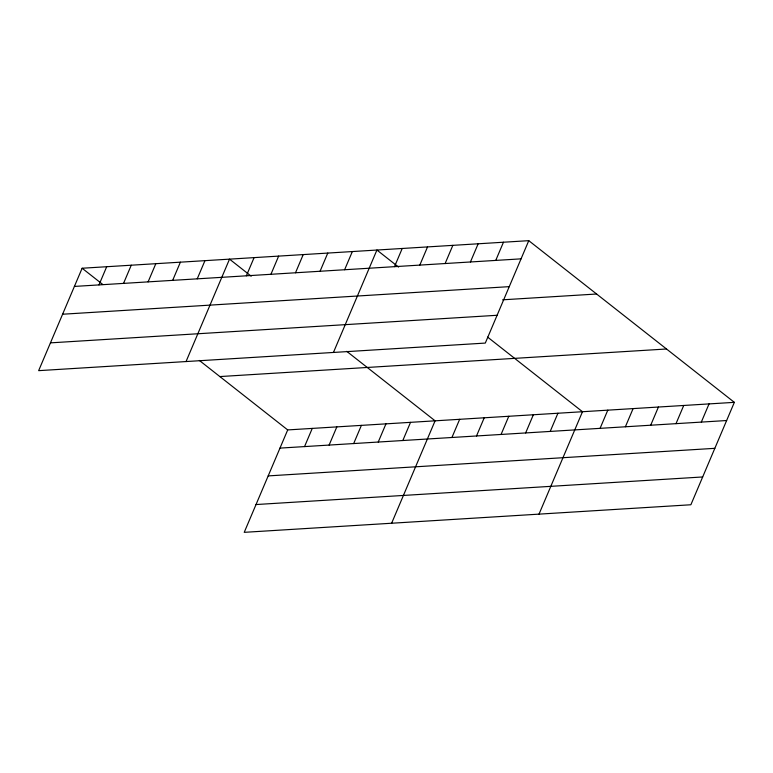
<?xml version="1.0" encoding="UTF-8"?>
<svg xmlns="http://www.w3.org/2000/svg" width="773" height="773" viewBox="0 0 773 773"><rect width="100%" height="100%" fill="white"/><g stroke="black" fill="none" stroke-linecap="round" stroke-linejoin="round"><path stroke-width="1.16" d="M528.771 240.664L82.122 268.241L38.65 370.654L485.299 343.077L528.771 240.664L734.35 402.346L690.878 504.759L244.229 532.336L287.701 429.923L734.35 402.346M98.973 284.908L106.693 266.724M123.535 283.391L131.255 265.207M148.097 281.874L155.817 263.69M172.669 280.357L180.389 262.173M197.231 278.84L204.951 260.656M186.042 361.561L229.523 259.139L251.186 276.183M246.365 275.816L254.085 257.622M270.927 274.299L278.647 256.105M295.499 272.782L303.219 254.588M320.061 271.265L327.781 253.071M344.623 269.748L352.343 251.554M333.443 352.459L376.915 250.037L398.588 267.081M304.543 446.591L312.263 428.406M394.501 266.666L402.221 248.471M329.114 445.074L336.835 426.889M419.816 265.1L427.537 246.916M353.676 443.557L361.397 425.372M445.122 263.535L452.843 245.35M378.239 442.04L385.959 423.855M470.428 261.979L478.158 243.785M402.81 440.523L410.531 422.338M495.744 260.414L503.465 242.22M391.621 523.244L435.093 420.821L346.748 351.338M451.934 437.489L459.664 419.304M476.506 435.982L484.227 417.787M501.068 434.465L508.789 416.27M525.64 432.948L533.36 414.753M550.202 431.431L557.922 413.236M539.013 514.142L582.484 411.719L487.618 337.105M600.08 428.348L607.8 410.154M625.386 426.783L633.106 408.588M650.702 425.218L658.422 407.033M676.008 423.662L683.728 405.467M701.314 422.097L709.044 403.902M74.401 286.425L521.05 258.849M62.603 314.225L509.252 286.648M502.605 299.818L596.611 294.011M50.448 342.864L497.097 315.278M219.861 376.567L666.51 348.99M279.981 448.108L726.63 420.531M268.183 475.907L714.832 448.33M256.027 504.547L702.676 476.96M82.122 268.241L102.857 284.541M199.357 360.44L287.701 429.923"/></g></svg>
